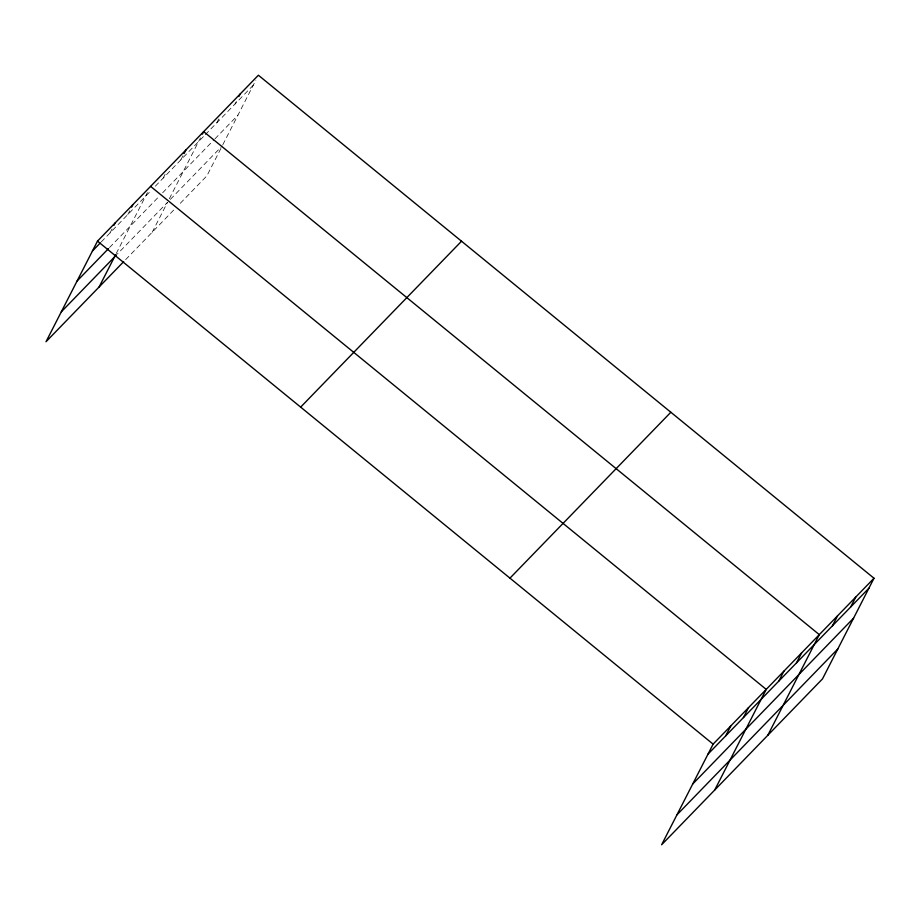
<?xml version="1.0" encoding="UTF-8"?>
<svg xmlns="http://www.w3.org/2000/svg" width="920" height="920" viewBox="0 0 920 920"><rect width="100%" height="100%" fill="white"/><g stroke="black" fill="none" stroke-linecap="round" stroke-linejoin="round"><path stroke-width="0.69" stroke-dasharray="4.6 3.45" d="M110.101 232.817L112.01 229.091M127.799 214.567L129.708 210.841M116.23 253.517L147.407 192.59M163.196 178.077L165.105 174.34M180.895 159.827L183.436 154.847M152.179 232.265L167.498 202.342L117.357 254.035M169.314 198.777L200.491 137.85M216.821 122.774L218.73 119.048M235.048 103.971L236.325 101.487M220.915 148.43L206.885 175.858L178.089 205.551M222.801 144.75L255.829 80.201M101.257 241.937L151.398 190.233M155.33 186.185L204.343 135.642M205.309 134.653L253.287 85.18M109.537 247.537L158.689 196.845M162.621 192.797L213.98 139.84M214.946 138.851L237.969 115.103M170.373 199.364L222.191 145.935M125.637 259.635L174.248 209.507"/><path stroke-width="1.38" d="M874 578.254L713.115 744.142L661.618 844.779L822.503 678.88L874 578.254L258.382 75.221L97.497 241.12L46 341.745L123.671 261.659M113.919 225.354L115.195 222.87M131.618 207.103L132.894 204.619M99.096 287.005L115.621 254.713M184.069 153.605L185.978 149.88M202.4 134.113L203.677 131.629L819.306 634.65L767.809 735.287M238.867 96.519L240.143 94.024M725.731 735.839L730.813 725.891M743.418 717.588L748.512 707.641M714.713 790.027L766.21 689.39L150.592 186.369M778.814 681.099L783.909 671.151M796.513 662.848L801.607 652.901M832.439 625.795L837.533 615.848M850.678 607.005L855.772 597.045M92.402 251.068L100.268 242.949M77.096 280.991L108.548 248.549M61.318 311.822L116.368 255.058M300.656 407.111L461.529 241.224M509.967 578.139L670.841 412.252M708.032 754.089L868.905 588.202M692.714 784.012L853.599 618.125M676.936 814.844L837.821 648.956M97.497 241.12L713.115 744.142"/></g></svg>
